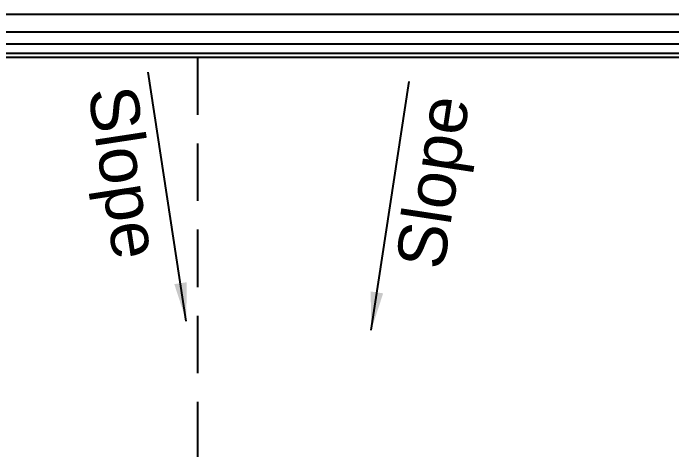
# Model space of a CAD drawing. Extents: x 7897917 to 8423973, y -6487334 to -6173396.
# Drawn here: x 8286313 to 8291476, y -6429741 to -6426318 of the extents above; entities that cross this region are included whole.
import ezdxf

# ---------------------------------------------------------------- set-up
doc = ezdxf.new("R2010")
doc.units = 0
doc.header["$LTSCALE"] = 600
doc.header["$MEASUREMENT"] = 0
doc.linetypes.add('HIDDEN', pattern=[0.375, 0.25, -0.125])
for name, color, linetype in [('A-text', 7, 'CONTINUOUS'), ('LINE', 8, 'CONTINUOUS'), ('Ridge', 53, 'CONTINUOUS'), ('S-Col-Hatch', 30, 'CONTINUOUS')]:
    doc.layers.add(name, color=color, linetype=linetype)
doc.styles.add('ARIAL', font='arial.ttf')
doc.styles.add('ROMANS', font='romans.shx')
doc.dimstyles.new('MM', dxfattribs={"dimscale": 0, "dimtxt": 200, "dimasz": 150, "dimexe": 40, "dimexo": 50, "dimgap": 50, "dimtad": 1, "dimdec": 0, "dimzin": 0, "dimdsep": 46, "dimtxsty": 'ROMANS', "dimblk": 'OBLIQUE', "dimcen": 0.09, "dimdle": 40, "dimclrd": 5, "dimclre": 5, "dimclrt": 6, "dimadec": 0, "dimazin": 0, "dimtfac": 1, "dimtdec": 0, "dimtofl": 0, "dimtmove": 0, "dimatfit": 3, "dimfxl": 1, "dimfrac": 2, "dimtolj": 1, "dimtzin": 0, "dimarcsym": 0})

# ---------------------------------------------------------------- blocks, each defined once
blk = doc.blocks.new('A$C26A6701F')
at = {"layer": 'S-Col-Hatch', "color": 8, "linetype": 'Continuous'}
for p, q in [((-7165, -7318.5, -15.4), (7165, -7318.5, -15.4)), ((-7165, -7456.9, -15.4), (7165, -7456.9, -15.4)), ((-7165, -7551.2, -15.4), (7165, -7551.2, -15.4)), ((-7165, -7625.4, -15.4), (7165, -7625.4, -15.4))]:
    blk.add_line(p, q, dxfattribs=at)
at = {"layer": 'S-Col-Hatch', "linetype": 'Continuous'}
blk.add_lwpolyline([(-7165, 0), (7165, 0), (7165, -7658.9), (-7165, -7658.9)], close=True, dxfattribs=at)

msp = doc.modelspace()

# ---------------------------------------------------------------- linework, layer by layer
at = {"layer": 'Ridge', "linetype": 'HIDDEN', "ltscale": 3, "elevation": 2.894}
msp.add_lwpolyline([(8287758.12, -6426664.945), (8287758.12, -6438625.084)], dxfattribs=at)

# ---------------------------------------------------------------- block references
at = {"layer": 'LINE'}
msp.add_blockref('A$C26A6701F', (8287357.302, -6419006.062, 2.894), dxfattribs=at)

# ---------------------------------------------------------------- texts
at = {"layer": 'A-text', "color": 0, "lineweight": 15, "style": 'ARIAL'}
for rotation, p in [(278.678205, (8286898.715, -6426923.084, 21.885)), (81.321795, (8289685.542, -6428340.002, 21.885))]:
    msp.add_text('Slope', height=380.16, rotation=rotation, dxfattribs=at).set_placement(p)

# ---------------------------------------------------------------- leaders
at = {"layer": 'A-text', "color": 0, "lineweight": 15}
for points in [[(8287670.321, -6428731.106, 21.885), (8287372.742, -6426781.455, 21.885)], [(8289119.158, -6428803.472, 21.885), (8289416.738, -6426853.822, 21.885)]]:
    msp.add_leader(points, dimstyle='MM', override={"dimscale": 1, "dimasz": 300, "dimtad": 0}, dxfattribs=at)

doc.saveas('drawing.dxf')
